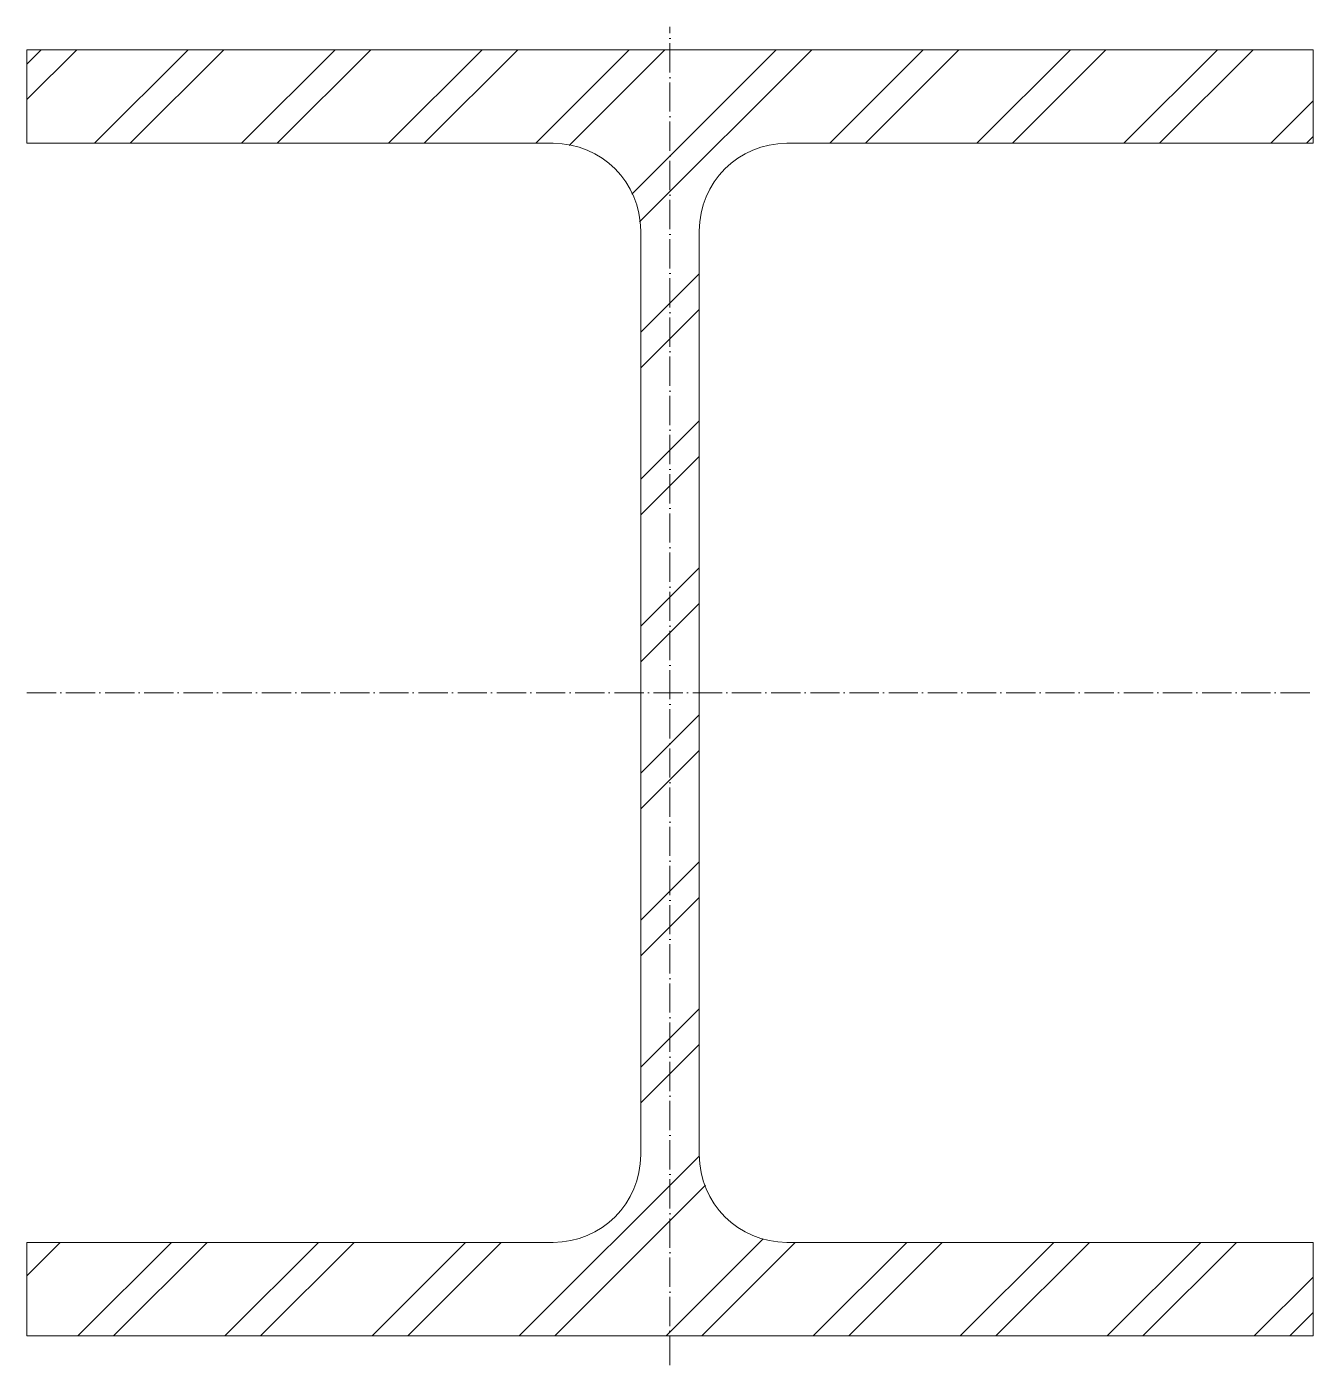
# Model space of a CAD drawing. Header units: metres. Extents: x -110 to 110, y -115 to 114.
import ezdxf

# ---------------------------------------------------------------- set-up
doc = ezdxf.new("R2010")
doc.units = ezdxf.units.M
doc.linetypes.add('MV_hartlijn_staal', pattern=[6.6, 5, -0.8, 0, -0.8])
doc.layers.add('A-DETL-GENF', color=92, linetype='Continuous', lineweight=18)

# ---------------------------------------------------------------- blocks, each defined once
blk = doc.blocks.new('28 Staalprofielen DIN_DIE_DILl 2d - DIN22-4447780-00_0 Basismaterialen')
at = {"layer": 'A-DETL-GENF', "lineweight": 13}
h = blk.add_hatch(dxfattribs=at)
h.set_pattern_fill('FP_561', color=256, style=0, pattern_type=2)
h.set_pattern_definition([(225, (1089.731, -408.656), (12.57236, -12.57236), []), (225, (1089.731, -427.706), (12.57236, -12.57236), [])])
h.paths.add_polyline_path([(-110, 110), (-110, 94), (-20, 94), (-16.12, 93.49), (-12.5, 91.99), (-9.39, 89.61), (-7.01, 86.5), (-5.51, 82.88), (-5, 79), (-5, -79), (-5.51, -82.88), (-7.01, -86.5), (-9.39, -89.61), (-12.5, -91.99), (-16.12, -93.49), (-20, -94), (-110, -94), (-110, -110), (110, -110), (110, -94), (20, -94), (16.12, -93.49), (12.5, -91.99), (9.39, -89.61), (7.01, -86.5), (5.51, -82.88), (5, -79), (5, 79), (5.51, 82.88), (7.01, 86.5), (9.39, 89.61), (12.5, 91.99), (16.12, 93.49), (20, 94), (110, 94), (110, 110), (-34.43, 110)])
at = {"layer": 'A-DETL-GENF', "linetype": 'MV_hartlijn_staal', "lineweight": 13}
for p, q in [((0, -115), (0, 113.92)), ((-110, 0), (110, 0))]:
    blk.add_line(p, q, dxfattribs=at)
at = {"layer": 'A-DETL-GENF'}
for p, q in [((110, 110), (-110, 110)), ((-110, 110), (-110, 94)), ((110, 110), (-110, 110)), ((-110, 110), (-110, 94)), ((110, 94), (110, 110)), ((110, 110), (110, 94)), ((-110, 94), (-20, 94)), ((-110, 94), (-20, 94)), ((20, 94), (110, 94)), ((110, 94), (20, 94)), ((-5, 79), (-5, -79)), ((-5, -79), (-5, 79)), ((5, -79), (5, 79)), ((5, -79), (5, 79)), ((-20, -94), (-110, -94)), ((-110, -94), (-110, -110)), ((-110, -110), (-110, -94)), ((-110, -94), (-20, -94)), ((110, -94), (20, -94)), ((110, -94), (20, -94)), ((110, -110), (110, -94)), ((110, -110), (110, -94)), ((-110, -110), (110, -110)), ((110, -110), (-110, -110))]:
    blk.add_line(p, q, dxfattribs=at)
for centre, start, end in [((-20, 79), 360, 90), ((-20, 79), 360, 90), ((20, 79), 90, 180), ((20, 79), 90, 180), ((-20, -79), 270, 360), ((-20, -79), 270, 0), ((20, -79), 180, 270), ((20, -79), 180, 270)]:
    blk.add_arc(centre, 15, start, end, dxfattribs=at)

msp = doc.modelspace()

# ---------------------------------------------------------------- block references
msp.add_blockref('28 Staalprofielen DIN_DIE_DILl 2d - DIN22-4447780-00_0 Basismaterialen', (0, 0))

doc.saveas('drawing.dxf')
